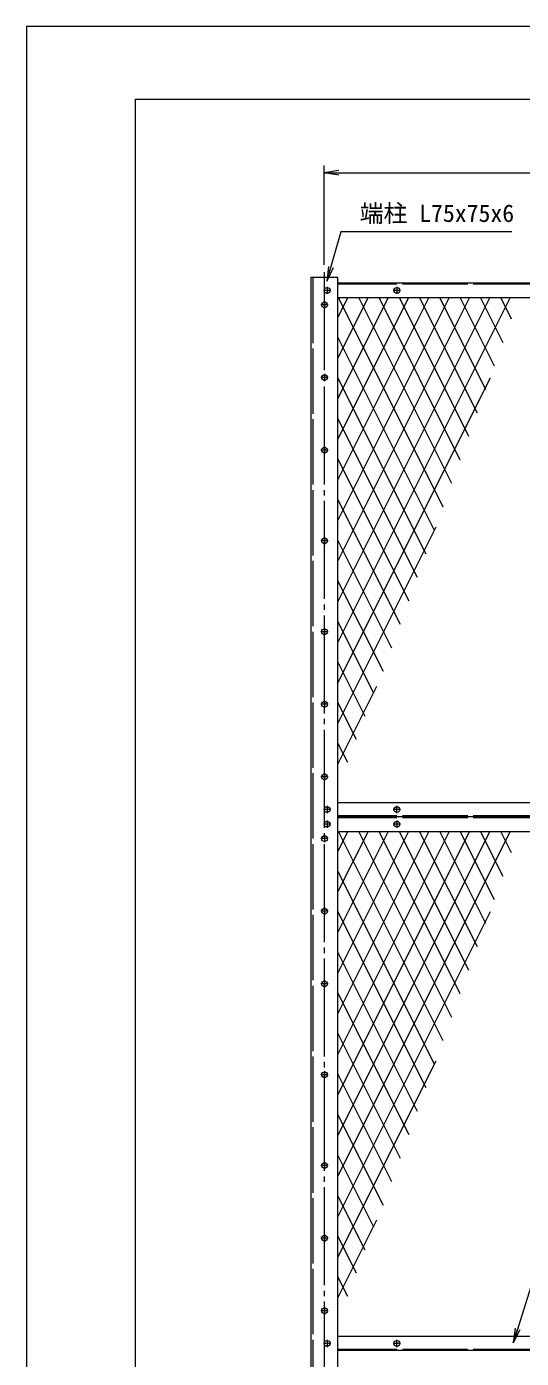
# Model space of a CAD drawing. Units: millimetres, scale not verified. Extents: x -4200 to 4200, y -2970 to 2970.
# Drawn here: x -4200 to -2837, y -697 to 2970 of the extents above; entities that cross this region are included whole.
import ezdxf
from ezdxf.enums import TextEntityAlignment as Align

# ---------------------------------------------------------------- set-up
doc = ezdxf.new("R2010")
doc.units = ezdxf.units.MM
doc.header["$LTSCALE"] = 15
doc.linetypes.add('LONG_CHAIN', pattern=[21, 18, -1, 1, -1])
doc.linetypes.add('LONG_DASHED2', pattern=[13, 12, -1])
for name, color, linetype, lineweight in [('0-0_D-STR1', 1, 'Continuous', 9), ('0-1_D-BMK', 2, 'LONG_CHAIN', 9), ('0-2_D-STR-DIM', 7, 'Continuous', 9), ('0-6_0', 7, 'Continuous', 9), ('0-7_D-STR-TXT', 7, 'Continuous', 9), ('0-9_D-STR3', 3, 'Continuous', 9), ('0-A_D-STR2', 7, 'Continuous', 9), ('0-B_D-TTL', 2, 'Continuous', 9)]:
    doc.layers.add(name, color=color, linetype=linetype, lineweight=lineweight)
doc.styles.add('ＭＳ ゴシック', font='')
doc.styles.get('ＭＳ ゴシック').set_extended_font_data('MS Gothic')

# ---------------------------------------------------------------- blocks, each defined once
blk = doc.blocks.new('_Open')
at = {"layer": '0-6_0'}
blk.add_line((-15, 2.5), (0, 0), dxfattribs=at)
blk.add_lwpolyline([(-15, -2.5), (0, 0), (-15, 0)], dxfattribs=at)

msp = doc.modelspace()

# ---------------------------------------------------------------- linework, layer by layer
at = {"layer": '0-0_D-STR1'}
for p, q in [((-3417.59, 2278.82), (-3417.59, -1091.18)), ((-3342.59, 2278.82), (-3417.59, 2278.82)), ((-3342.59, -1091.18), (-3342.59, 2278.82)), ((-1425.09, 2263.82), (-3342.59, 2263.82)), ((-3342.59, 2223.82), (-1425.09, 2223.82)), ((-3342.59, 833.82), (-1425.09, 833.82)), ((-1425.09, 793.82), (-3342.59, 793.82)), ((-3342.59, 753.82), (-1425.09, 753.82)), ((-3342.59, -636.18), (-1425.09, -636.18)), ((-1425.09, -676.18), (-3342.59, -676.18))]:
    msp.add_line(p, q, dxfattribs=at)
at = {"layer": '0-0_D-STR1', "linetype": 'LONG_DASHED2'}
for p, q in [((-3411.59, 2278.82), (-3411.59, -1091.18)), ((-1425.09, 2260.82), (-3342.59, 2260.82)), ((-1425.09, 796.82), (-3342.59, 796.82)), ((-1425.09, 790.82), (-3342.59, 790.82)), ((-1425.09, -673.18), (-3342.59, -673.18))]:
    msp.add_line(p, q, dxfattribs=at)
at = {"layer": '0-1_D-BMK'}
for p, q in [((-3380.09, 2293.82), (-3380.09, -1106.18)), ((-3362.59, 2243.82), (-3382.59, 2243.82)), ((-3372.59, 2253.82), (-3372.59, 2233.82)), ((-3170.09, 2243.83), (-3190.09, 2243.83)), ((-3180.09, 2253.83), (-3180.09, 2233.83)), ((-3369.59, 2203.82), (-3389.59, 2203.82)), ((-3379.59, 2213.82), (-3379.59, 2193.82)), ((-3369.59, 2003.82), (-3389.59, 2003.82)), ((-3379.59, 2013.82), (-3379.59, 1993.82)), ((-3369.59, 1803.82), (-3389.59, 1803.82)), ((-3379.59, 1813.82), (-3379.59, 1793.82)), ((-3369.59, 1553.82), (-3389.59, 1553.82)), ((-3379.59, 1563.82), (-3379.59, 1543.82)), ((-3369.59, 1303.82), (-3389.59, 1303.82)), ((-3379.59, 1313.82), (-3379.59, 1293.82)), ((-3369.59, 1103.82), (-3389.59, 1103.82)), ((-3379.59, 1113.82), (-3379.59, 1093.82)), ((-3369.59, 903.82), (-3389.59, 903.82)), ((-3379.59, 913.82), (-3379.59, 893.82)), ((-3362.59, 813.82), (-3382.59, 813.82)), ((-3372.59, 823.82), (-3372.59, 803.82)), ((-3170.09, 813.82), (-3190.09, 813.82)), ((-3180.09, 803.82), (-3180.09, 823.82)), ((-3362.59, 773.82), (-3382.59, 773.82)), ((-3372.59, 783.82), (-3372.59, 763.82)), ((-3170.09, 773.83), (-3190.09, 773.83)), ((-3180.09, 783.83), (-3180.09, 763.83)), ((-3369.59, 733.82), (-3389.59, 733.82)), ((-3379.59, 743.82), (-3379.59, 723.82)), ((-3369.59, 533.82), (-3389.59, 533.82)), ((-3379.59, 543.82), (-3379.59, 523.82)), ((-3369.59, 333.82), (-3389.59, 333.82)), ((-3379.59, 343.82), (-3379.59, 323.82)), ((-3369.59, 83.82), (-3389.59, 83.82)), ((-3379.59, 93.82), (-3379.59, 73.82)), ((-3369.59, -166.18), (-3389.59, -166.18)), ((-3379.59, -156.18), (-3379.59, -176.18)), ((-3369.59, -366.18), (-3389.59, -366.18)), ((-3379.59, -356.18), (-3379.59, -376.18)), ((-3369.59, -566.18), (-3389.59, -566.18)), ((-3379.59, -556.18), (-3379.59, -576.18)), ((-3362.59, -656.18), (-3382.59, -656.18)), ((-3372.59, -646.18), (-3372.59, -666.18)), ((-3170.09, -656.18), (-3190.09, -656.18)), ((-3180.09, -666.18), (-3180.09, -646.18))]:
    msp.add_line(p, q, dxfattribs=at)
at = {"layer": '0-2_D-STR-DIM'}
for p, q in [((-3380.09, 2313.82), (-3380.09, 2587.61)), ((-3340.09, 2567.61), (-1420.09, 2567.61))]:
    msp.add_line(p, q, dxfattribs=at)
at = {"layer": '0-7_D-STR-TXT'}
for points in [[(-2863.73, 2405.11), (-3334.71, 2405.11), (-3372.79, 2270.84)], [(-1958.19, -471.09), (-2801.93, -471.09), (-2859.41, -652.9)]]:
    msp.add_lwpolyline(points, dxfattribs=at)
at = {"layer": '0-9_D-STR3'}
for centre in [(-3372.59, 2243.82), (-3180.09, 2243.83), (-3379.59, 2203.82), (-3379.59, 2003.82), (-3379.59, 1803.82), (-3379.59, 1553.82), (-3379.59, 1303.82), (-3379.59, 1103.82), (-3379.59, 903.82), (-3372.59, 813.82), (-3180.09, 813.82), (-3372.59, 773.82), (-3180.09, 773.83), (-3379.59, 733.82), (-3379.59, 533.82), (-3379.59, 333.82), (-3379.59, 83.82), (-3379.59, -166.18), (-3379.59, -366.18), (-3379.59, -566.18), (-3372.59, -656.18), (-3180.09, -656.18)]:
    msp.add_circle(centre, 8, dxfattribs=at)
at = {"layer": '0-A_D-STR2'}
for p, q in [((-3315.56, 2223.82), (-3342.59, 2169.76)), ((-3259.65, 2223.82), (-3342.59, 2057.96)), ((-3203.75, 2223.82), (-3342.59, 1946.16)), ((-3147.85, 2223.82), (-3342.59, 1834.35)), ((-3091.95, 2223.82), (-3342.59, 1722.55)), ((-3036.05, 2223.82), (-3342.59, 1610.75)), ((-2980.15, 2223.82), (-3342.59, 1498.94)), ((-2924.24, 2223.82), (-3342.59, 1387.14)), ((-2868.34, 2223.82), (-3342.59, 1275.34)), ((-3052.61, 1646.79), (-3341.13, 2223.82)), ((-3029.06, 1711.49), (-3285.23, 2223.82)), ((-3005.51, 1776.2), (-3229.33, 2223.82)), ((-2981.96, 1840.9), (-3173.42, 2223.82)), ((-2958.41, 1905.6), (-3117.52, 2223.82)), ((-2934.86, 1970.31), (-3061.62, 2223.82)), ((-2911.31, 2035.01), (-3005.72, 2223.82)), ((-2887.76, 2099.71), (-2949.82, 2223.82)), ((-2864.21, 2164.41), (-2893.92, 2223.82)), ((-3076.16, 1582.09), (-3342.59, 2114.94)), ((-3099.71, 1517.38), (-3342.59, 2003.13)), ((-2923.25, 2002.21), (-3342.59, 1163.53)), ((-3123.26, 1452.68), (-3342.59, 1891.33)), ((-3146.81, 1387.98), (-3342.59, 1779.53)), ((-3170.36, 1323.27), (-3342.59, 1667.72)), ((-3072.82, 1591.26), (-3342.59, 1051.73)), ((-3193.91, 1258.57), (-3342.59, 1555.92)), ((-3217.46, 1193.87), (-3342.59, 1444.12)), ((-3243.34, 1133.82), (-3342.59, 1332.32)), ((-3267.47, 1070.29), (-3342.59, 1220.51)), ((-3236.08, 1152.93), (-3342.59, 939.93)), ((-3291.61, 1006.75), (-3342.59, 1108.71)), ((-3315.74, 943.21), (-3342.59, 996.91)), ((-3315.56, 753.82), (-3342.59, 699.76)), ((-3259.65, 753.82), (-3342.59, 587.96)), ((-3203.75, 753.82), (-3342.59, 476.16)), ((-3147.85, 753.82), (-3342.59, 364.35)), ((-3091.95, 753.82), (-3342.59, 252.55)), ((-3036.05, 753.82), (-3342.59, 140.75)), ((-2980.15, 753.82), (-3342.59, 28.94)), ((-2924.24, 753.82), (-3342.59, -82.86)), ((-2868.34, 753.82), (-3342.59, -194.66)), ((-3052.61, 176.79), (-3341.13, 753.82)), ((-3029.06, 241.49), (-3285.23, 753.82)), ((-3005.51, 306.2), (-3229.33, 753.82)), ((-2981.96, 370.9), (-3173.42, 753.82)), ((-2958.41, 435.6), (-3117.52, 753.82)), ((-2934.86, 500.31), (-3061.62, 753.82)), ((-2911.31, 565.01), (-3005.72, 753.82)), ((-2887.76, 629.71), (-2949.82, 753.82)), ((-2864.21, 694.41), (-2893.92, 753.82)), ((-3076.16, 112.09), (-3342.59, 644.94)), ((-3099.71, 47.38), (-3342.59, 533.13)), ((-2923.25, 532.21), (-3342.59, -306.47)), ((-3123.26, -17.32), (-3342.59, 421.33)), ((-3146.81, -82.02), (-3342.59, 309.53)), ((-3170.36, -146.73), (-3342.59, 197.72)), ((-3072.82, 121.26), (-3342.59, -418.27)), ((-3193.91, -211.43), (-3342.59, 85.92)), ((-3217.46, -276.13), (-3342.59, -25.88)), ((-3243.34, -336.18), (-3342.59, -137.68)), ((-3267.47, -399.71), (-3342.59, -249.49)), ((-3236.08, -317.07), (-3342.59, -530.07)), ((-3291.61, -463.25), (-3342.59, -361.29)), ((-3315.74, -526.79), (-3342.59, -473.09))]:
    msp.add_line(p, q, dxfattribs=at)
at = {"layer": '0-B_D-TTL', "color": 7}
msp.add_lwpolyline([(-4200.11, -2969.92), (4199.89, -2969.92), (4199.89, 2970.08), (-4200.11, 2970.08)], close=True, dxfattribs=at)
at = {"layer": '0-B_D-TTL'}
msp.add_lwpolyline([(-3900.11, 2770.08), (3899.89, 2770.08), (3899.89, -2769.92), (-3900.11, -2769.92)], close=True, dxfattribs=at)

# ---------------------------------------------------------------- block references
at = {"layer": '0-2_D-STR-DIM', "xscale": 2.666667, "yscale": 2.666667, "rotation": 180}
msp.add_blockref('_Open', (-3380.09, 2567.61), dxfattribs=at)
at = {"layer": '0-7_D-STR-TXT', "xscale": 2.666667, "yscale": 2.666667}
for p, rotation in [((-3373.34, 2268.92), 254.16392), ((-2860.01, -654.81), 252.45537)]:
    msp.add_blockref('_Open', p, dxfattribs=dict(at, rotation=rotation))

# ---------------------------------------------------------------- texts
at = {"layer": '0-7_D-STR-TXT', "style": 'ＭＳ ゴシック'}
msp.add_text('端柱 L75x75x6', height=48.06, dxfattribs=at).set_placement((-3282.51, 2417.7), align=Align.BOTTOM_LEFT)

doc.saveas('drawing.dxf')
